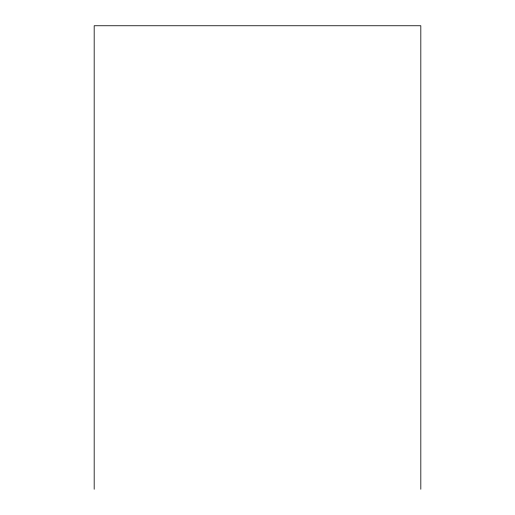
<?xml version="1.0" encoding="UTF-8"?>
<svg xmlns="http://www.w3.org/2000/svg" width="515" height="515" viewBox="0 0 515 515"><rect width="100%" height="100%" fill="white"/><g stroke="black" fill="none" stroke-linecap="round" stroke-linejoin="round"><path stroke-width="0.77" d="M420.819 489.25L420.819 25.75L94.181 25.75L94.181 489.25"/></g></svg>
